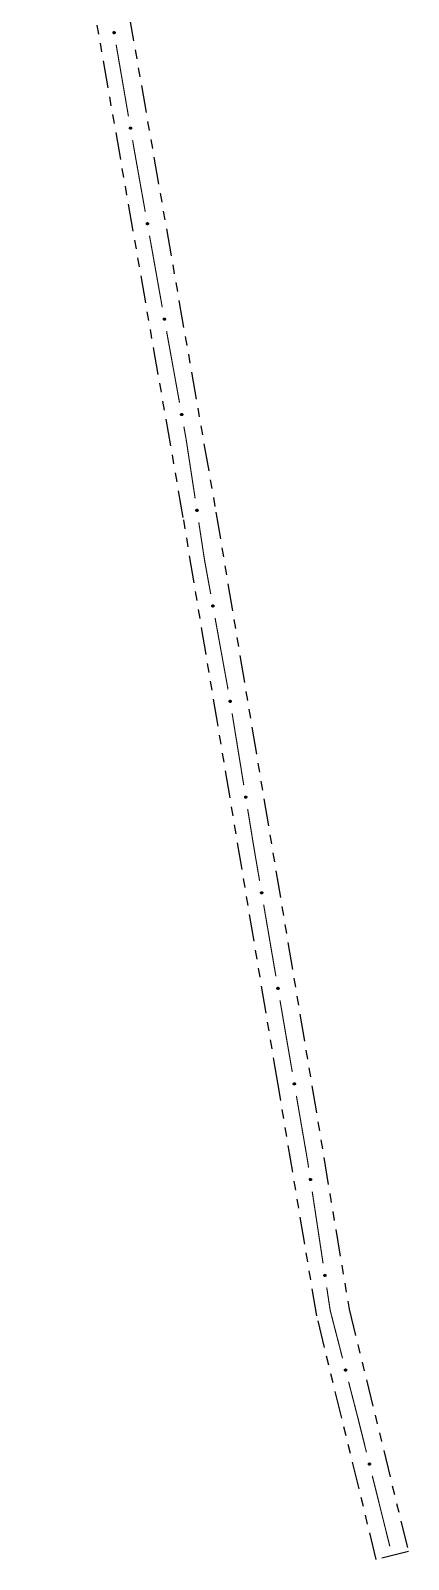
# Model space of a CAD drawing. Extents: x 212200 to 214553, y 4880545 to 4882659.
# Drawn here: x 212997.2 to 213059.6, y 4881049.9 to 4881302.2 of the extents above; entities that cross this region are included whole.
import ezdxf

# ---------------------------------------------------------------- set-up
doc = ezdxf.new("R2010")
doc.units = 0
doc.header["$LTSCALE"] = 1.5
doc.header["$MEASUREMENT"] = 0
doc.linetypes.add('TRACO_25', pattern=[8, 3, -1, 1, -1, 1, -1])
doc.layers.add('SV-EIXO-RUA-N-PAV', color=6, linetype='CONTINUOUS')
doc.layers.add('SV-RUA-NAO-PAV', color=7, linetype='CONTINUOUS')

msp = doc.modelspace()

# ---------------------------------------------------------------- linework, layer by layer
at = {"layer": 'SV-EIXO-RUA-N-PAV'}
for points in [[(213011.113978, 4881301.969311), (213011.154314, 4881301.941652), (213011.183325, 4881301.909632), (213011.199836, 4881301.875962), (213011.206667, 4881301.842404), (213011.209789, 4881301.807286), (213011.205125, 4881301.771184), (213011.191073, 4881301.732263), (213011.163611, 4881301.691605), (213011.128857, 4881301.664042), (213011.096713, 4881301.646089), (213011.062131, 4881301.636951), (213011.027964, 4881301.63449), (213010.990624, 4881301.640575), (213010.95132, 4881301.6552), (213010.911106, 4881301.683803), (213010.882879, 4881301.71539), (213010.867765, 4881301.748377), (213010.858798, 4881301.783201), (213010.856041, 4881301.819092), (213010.860823, 4881301.854504), (213010.87562, 4881301.894051), (213010.904377, 4881301.933368), (213010.935559, 4881301.96188), (213010.968325, 4881301.977454), (213011.002809, 4881301.98551), (213011.037995, 4881301.989069), (213011.07448, 4881301.985892), (213011.113978, 4881301.969311)], [(213013.823415, 4881286.200387), (213013.863751, 4881286.172729), (213013.892762, 4881286.140709), (213013.909273, 4881286.107038), (213013.916104, 4881286.073481), (213013.919226, 4881286.038362), (213013.914562, 4881286.002261), (213013.90051, 4881285.963339), (213013.873048, 4881285.922682), (213013.838294, 4881285.895118), (213013.80615, 4881285.877166), (213013.771568, 4881285.868028), (213013.737401, 4881285.865566), (213013.700062, 4881285.871651), (213013.660757, 4881285.886277), (213013.620543, 4881285.91488), (213013.592316, 4881285.946466), (213013.577202, 4881285.979453), (213013.568235, 4881286.014278), (213013.565478, 4881286.050169), (213013.57026, 4881286.08558), (213013.585057, 4881286.125127), (213013.613814, 4881286.164445), (213013.644996, 4881286.192957), (213013.677762, 4881286.20853), (213013.712246, 4881286.216586), (213013.747432, 4881286.220146), (213013.783917, 4881286.216968), (213013.823415, 4881286.200387)], [(213016.607265, 4881270.445166), (213016.64777, 4881270.417754), (213016.676976, 4881270.385913), (213016.693692, 4881270.352344), (213016.700728, 4881270.318828), (213016.704064, 4881270.283729), (213016.699621, 4881270.2476), (213016.685807, 4881270.208594), (213016.658594, 4881270.167769), (213016.624009, 4881270.139994), (213016.591975, 4881270.121845), (213016.557449, 4881270.112496), (213016.523298, 4881270.109826), (213016.485922, 4881270.115683), (213016.446529, 4881270.130068), (213016.406141, 4881270.158425), (213016.377722, 4881270.189838), (213016.362407, 4881270.222732), (213016.353227, 4881270.257501), (213016.35025, 4881270.293375), (213016.354817, 4881270.328815), (213016.369372, 4881270.368451), (213016.397888, 4881270.407944), (213016.428895, 4881270.436646), (213016.461566, 4881270.452419), (213016.496, 4881270.460686), (213016.531163, 4881270.46446), (213016.567666, 4881270.461506), (213016.607265, 4881270.445166)], [(213019.415217, 4881254.693825), (213019.455804, 4881254.666535), (213019.485105, 4881254.63478), (213019.501921, 4881254.601262), (213019.509058, 4881254.567767), (213019.512499, 4881254.532679), (213019.508164, 4881254.496537), (213019.494467, 4881254.457489), (213019.467377, 4881254.416583), (213019.432875, 4881254.388704), (213019.400895, 4881254.37046), (213019.366398, 4881254.361007), (213019.332255, 4881254.358235), (213019.294862, 4881254.36398), (213019.255426, 4881254.378247), (213019.214953, 4881254.406483), (213019.18644, 4881254.437811), (213019.171026, 4881254.470659), (213019.161743, 4881254.5054), (213019.158658, 4881254.541265), (213019.163118, 4881254.576718), (213019.177555, 4881254.616398), (213019.205953, 4881254.655976), (213019.236874, 4881254.684771), (213019.269497, 4881254.700642), (213019.303906, 4881254.709011), (213019.339057, 4881254.712891), (213019.37557, 4881254.710046), (213019.415217, 4881254.693825)], [(213022.268086, 4881238.950219), (213022.308672, 4881238.922928), (213022.337974, 4881238.891174), (213022.35479, 4881238.857655), (213022.361926, 4881238.824161), (213022.365368, 4881238.789072), (213022.361033, 4881238.75293), (213022.347335, 4881238.713882), (213022.320245, 4881238.672976), (213022.285743, 4881238.645098), (213022.253764, 4881238.626853), (213022.219266, 4881238.617401), (213022.185123, 4881238.614629), (213022.14773, 4881238.620373), (213022.108294, 4881238.63464), (213022.067821, 4881238.662876), (213022.039308, 4881238.694204), (213022.023894, 4881238.727052), (213022.014611, 4881238.761794), (213022.011527, 4881238.797658), (213022.015987, 4881238.833112), (213022.030423, 4881238.872792), (213022.058821, 4881238.912369), (213022.089742, 4881238.941164), (213022.122365, 4881238.957035), (213022.156774, 4881238.965405), (213022.191926, 4881238.969285), (213022.228438, 4881238.966439), (213022.268086, 4881238.950219)], [(213024.792577, 4881223.14873), (213024.832378, 4881223.120307), (213024.860774, 4881223.087739), (213024.876639, 4881223.05376), (213024.882829, 4881223.020078), (213024.885281, 4881222.984907), (213024.879929, 4881222.948901), (213024.865138, 4881222.910254), (213024.836906, 4881222.870128), (213024.801632, 4881222.843232), (213024.769151, 4881222.825896), (213024.734401, 4881222.817419), (213024.700194, 4881222.81561), (213024.662977, 4881222.822405), (213024.623959, 4881222.837778), (213024.584297, 4881222.867143), (213024.556678, 4881222.899261), (213024.542196, 4881222.932531), (213024.533895, 4881222.96752), (213024.531822, 4881223.003457), (213024.537279, 4881223.038771), (213024.552827, 4881223.078028), (213024.582329, 4881223.11679), (213024.614049, 4881223.144703), (213024.647106, 4881223.159649), (213024.681737, 4881223.167045), (213024.716984, 4881223.169933), (213024.753402, 4881223.166061), (213024.792577, 4881223.14873)], [(213027.416424, 4881207.370222), (213027.457027, 4881207.342956), (213027.486347, 4881207.311219), (213027.503183, 4881207.27771), (213027.510339, 4881207.24422), (213027.513801, 4881207.209133), (213027.509487, 4881207.172989), (213027.495813, 4881207.133932), (213027.468747, 4881207.093011), (213027.434262, 4881207.065112), (213027.402293, 4881207.046848), (213027.367801, 4881207.037375), (213027.33366, 4881207.034583), (213027.296263, 4881207.040306), (213027.256819, 4881207.054549), (213027.216329, 4881207.082761), (213027.187798, 4881207.114073), (213027.172364, 4881207.146912), (213027.163061, 4881207.181647), (213027.159955, 4881207.21751), (213027.164394, 4881207.252966), (213027.178807, 4881207.292655), (213027.207182, 4881207.332249), (213027.238086, 4881207.361062), (213027.2707, 4881207.376953), (213027.305104, 4881207.385343), (213027.340253, 4881207.389243), (213027.376767, 4881207.386419), (213027.416424, 4881207.370222)], [(213030.271122, 4881191.624919), (213030.311204, 4881191.596894), (213030.339923, 4881191.564611), (213030.356126, 4881191.530792), (213030.362652, 4881191.497173), (213030.365454, 4881191.462028), (213030.360462, 4881191.425971), (213030.346056, 4881191.387178), (213030.318225, 4881191.346773), (213030.283222, 4881191.319527), (213030.250915, 4881191.301867), (213030.216252, 4881191.293044), (213030.182064, 4881191.290894), (213030.144781, 4881191.297319), (213030.105612, 4881191.312301), (213030.065659, 4881191.341269), (213030.037721, 4881191.373111), (213030.022908, 4881191.406234), (213030.014259, 4881191.441139), (213030.011828, 4881191.477054), (213030.016932, 4881191.51242), (213030.032089, 4881191.551831), (213030.061203, 4881191.590885), (213030.092643, 4881191.619112), (213030.125549, 4881191.634387), (213030.160105, 4881191.642128), (213030.195321, 4881191.645368), (213030.231776, 4881191.641858), (213030.271122, 4881191.624919)], [(213032.83692, 4881175.831987), (213032.877003, 4881175.803962), (213032.905721, 4881175.77168), (213032.921924, 4881175.737861), (213032.92845, 4881175.704242), (213032.931252, 4881175.669097), (213032.92626, 4881175.633039), (213032.911854, 4881175.594247), (213032.884024, 4881175.553841), (213032.84902, 4881175.526595), (213032.816714, 4881175.508936), (213032.78205, 4881175.500113), (213032.747862, 4881175.497963), (213032.71058, 4881175.504387), (213032.67141, 4881175.51937), (213032.631458, 4881175.548338), (213032.60352, 4881175.58018), (213032.588706, 4881175.613303), (213032.580057, 4881175.648208), (213032.577626, 4881175.684123), (213032.582731, 4881175.719489), (213032.597887, 4881175.758899), (213032.627001, 4881175.797954), (213032.658441, 4881175.826181), (213032.691348, 4881175.841455), (213032.725903, 4881175.849197), (213032.76112, 4881175.852436), (213032.797574, 4881175.848927), (213032.83692, 4881175.831987)], [(213035.461748, 4881160.049795), (213035.502056, 4881160.022096), (213035.531035, 4881159.990047), (213035.547511, 4881159.95636), (213035.554309, 4881159.922795), (213035.557396, 4881159.887674), (213035.552695, 4881159.851577), (213035.538604, 4881159.81267), (213035.511102, 4881159.77204), (213035.47632, 4881159.744511), (213035.444158, 4881159.726591), (213035.409566, 4881159.717488), (213035.375397, 4881159.715061), (213035.338064, 4881159.721183), (213035.298774, 4881159.735848), (213035.258589, 4881159.764492), (213035.230394, 4881159.796106), (213035.215313, 4881159.829108), (213035.206381, 4881159.863942), (213035.203659, 4881159.899836), (213035.208478, 4881159.935242), (213035.223314, 4881159.974774), (213035.252111, 4881160.014063), (213035.283322, 4881160.042544), (213035.316103, 4881160.058084), (213035.350595, 4881160.066106), (213035.385784, 4881160.06963), (213035.422266, 4881160.066416), (213035.461748, 4881160.049795)], [(213038.155331, 4881144.278156), (213038.195639, 4881144.250456), (213038.224618, 4881144.218408), (213038.241095, 4881144.18472), (213038.247892, 4881144.151156), (213038.250979, 4881144.116034), (213038.246279, 4881144.079938), (213038.232188, 4881144.04103), (213038.204685, 4881144.0004), (213038.169903, 4881143.972872), (213038.137741, 4881143.954952), (213038.10315, 4881143.945848), (213038.068981, 4881143.943421), (213038.031647, 4881143.949544), (213037.992358, 4881143.964209), (213037.952172, 4881143.992852), (213037.923977, 4881144.024467), (213037.908896, 4881144.057469), (213037.899964, 4881144.092303), (213037.897243, 4881144.128197), (213037.902061, 4881144.163603), (213037.916898, 4881144.203135), (213037.945694, 4881144.242424), (213037.976905, 4881144.270905), (213038.009687, 4881144.286445), (213038.044179, 4881144.294466), (213038.079368, 4881144.297991), (213038.115849, 4881144.294776), (213038.155331, 4881144.278156)], [(213040.859857, 4881128.508545), (213040.900203, 4881128.4809), (213040.929226, 4881128.448891), (213040.945748, 4881128.415226), (213040.952591, 4881128.381671), (213040.955726, 4881128.346553), (213040.951074, 4881128.31045), (213040.937036, 4881128.271524), (213040.909589, 4881128.230857), (213040.874844, 4881128.203281), (213040.842706, 4881128.185317), (213040.808128, 4881128.176167), (213040.773962, 4881128.173693), (213040.73662, 4881128.179765), (213040.697311, 4881128.194376), (213040.657086, 4881128.222965), (213040.628848, 4881128.254542), (213040.613722, 4881128.287523), (213040.604743, 4881128.322345), (213040.601973, 4881128.358235), (213040.606743, 4881128.393648), (213040.621526, 4881128.4332), (213040.650269, 4881128.472528), (213040.681441, 4881128.501051), (213040.714202, 4881128.516636), (213040.748683, 4881128.524704), (213040.783867, 4881128.528276), (213040.820353, 4881128.525112), (213040.859857, 4881128.508545)], [(213043.51492, 4881112.728612), (213043.554694, 4881112.700151), (213043.583058, 4881112.667556), (213043.59889, 4881112.633562), (213043.605047, 4881112.599874), (213043.607465, 4881112.5647), (213043.602079, 4881112.528699), (213043.58725, 4881112.490067), (213043.558979, 4881112.449968), (213043.523679, 4881112.423106), (213043.491182, 4881112.405801), (213043.456424, 4881112.397358), (213043.422215, 4881112.395582), (213043.385005, 4881112.402413), (213043.346001, 4881112.417823), (213043.306368, 4881112.447227), (213043.27878, 4881112.479372), (213043.26433, 4881112.512655), (213043.256062, 4881112.547652), (213043.254024, 4881112.583592), (213043.259516, 4881112.6189), (213043.275102, 4881112.658143), (213043.304641, 4881112.696876), (213043.336388, 4881112.724758), (213043.36946, 4881112.739672), (213043.404098, 4881112.747035), (213043.439348, 4881112.749889), (213043.475762, 4881112.745981), (213043.51492, 4881112.728612)], [(213045.907868, 4881096.908568), (213045.947642, 4881096.880106), (213045.976005, 4881096.847512), (213045.991838, 4881096.813517), (213045.997995, 4881096.779829), (213046.000413, 4881096.744655), (213045.995027, 4881096.708655), (213045.980198, 4881096.670023), (213045.951927, 4881096.629923), (213045.916627, 4881096.603062), (213045.88413, 4881096.585757), (213045.849372, 4881096.577314), (213045.815163, 4881096.575537), (213045.777952, 4881096.582369), (213045.738949, 4881096.597779), (213045.699316, 4881096.627182), (213045.671728, 4881096.659328), (213045.657277, 4881096.692611), (213045.64901, 4881096.727608), (213045.646972, 4881096.763548), (213045.652463, 4881096.798856), (213045.66805, 4881096.838098), (213045.697589, 4881096.876832), (213045.729336, 4881096.904714), (213045.762407, 4881096.919627), (213045.797046, 4881096.926991), (213045.832295, 4881096.929845), (213045.868709, 4881096.925937), (213045.907868, 4881096.908568)], [(213049.299942, 4881081.303662), (213049.342407, 4881081.279397), (213049.373941, 4881081.249859), (213049.393152, 4881081.217653), (213049.402707, 4881081.184767), (213049.408693, 4881081.150022), (213049.406999, 4881081.11366), (213049.39618, 4881081.073719), (213049.372138, 4881081.03095), (213049.339756, 4881081.000635), (213049.309189, 4881080.980112), (213049.275471, 4881080.968174), (213049.24162, 4881080.962924), (213049.203908, 4881080.965933), (213049.163538, 4881080.977292), (213049.121118, 4881081.002508), (213049.090401, 4881081.031678), (213049.072638, 4881081.063318), (213049.060851, 4881081.097291), (213049.055165, 4881081.132837), (213049.057033, 4881081.168521), (213049.068544, 4881081.209146), (213049.093987, 4881081.250685), (213049.12273, 4881081.281654), (213049.154112, 4881081.299857), (213049.187821, 4881081.310708), (213049.222597, 4881081.317135), (213049.259219, 4881081.316954), (213049.299942, 4881081.303662)], [(213053.23229, 4881065.793604), (213053.274548, 4881065.76898), (213053.305832, 4881065.739177), (213053.324769, 4881065.706809), (213053.334046, 4881065.673844), (213053.339737, 4881065.639049), (213053.337736, 4881065.602703), (213053.326579, 4881065.562855), (213053.302176, 4881065.520291), (213053.269539, 4881065.49025), (213053.2388, 4881065.469987), (213053.204982, 4881065.458335), (213053.171088, 4881065.453372), (213053.133402, 4881065.456699), (213053.093131, 4881065.4684), (213053.050925, 4881065.493973), (213053.020456, 4881065.523402), (213053.002961, 4881065.555191), (213052.991462, 4881065.589263), (213052.986077, 4881065.624855), (213052.988247, 4881065.660522), (213053.000101, 4881065.701048), (213053.025894, 4881065.742371), (213053.054899, 4881065.773095), (213053.086433, 4881065.791032), (213053.120233, 4881065.801598), (213053.155062, 4881065.807731), (213053.191682, 4881065.80724), (213053.23229, 4881065.793604)]]:
    msp.add_lwpolyline(points, close=True, dxfattribs=at)
for points in [[(213010.856041, 4881301.819092), (213010.882879, 4881301.71539)], [(213010.859793, 4881301.832628), (213010.895424, 4881301.705837)], [(213010.860823, 4881301.854504), (213010.911106, 4881301.683803)], [(213010.871499, 4881301.869253), (213010.929442, 4881301.677069)], [(213010.87562, 4881301.894051), (213010.95132, 4881301.6552)], [(213010.892157, 4881301.910184), (213010.969952, 4881301.650801)], [(213010.904377, 4881301.933368), (213010.990624, 4881301.640575)], [(213010.919349, 4881301.945316), (213011.007459, 4881301.642016)], [(213010.935559, 4881301.96188), (213011.027964, 4881301.63449)], [(213010.951772, 4881301.966116), (213011.044042, 4881301.63861)], [(213010.968325, 4881301.977454), (213011.062131, 4881301.636951)], [(213010.985582, 4881301.978848), (213011.076549, 4881301.642811)], [(213011.002809, 4881301.98551), (213011.096713, 4881301.646089)], [(213011.022123, 4881301.983742), (213011.1137, 4881301.66027)], [(213011.037995, 4881301.989069), (213011.128857, 4881301.664042)], [(213011.056899, 4881301.982795), (213011.145892, 4881301.682416)], [(213011.07448, 4881301.985892), (213011.163611, 4881301.691605)], [(213011.092599, 4881301.976468), (213011.174891, 4881301.715089)], [(213011.113978, 4881301.969311), (213011.191073, 4881301.732263)], [(213011.135337, 4881301.953352), (213011.196431, 4881301.758941)], [(213011.154314, 4881301.941652), (213011.205125, 4881301.771184)], [(213011.170931, 4881301.923471), (213011.204986, 4881301.797793)], [(213011.183325, 4881301.909632), (213011.209789, 4881301.807286)], [(213013.565478, 4881286.050169), (213013.592316, 4881285.946466)], [(213013.56923, 4881286.063705), (213013.604861, 4881285.936913)], [(213013.57026, 4881286.08558), (213013.620543, 4881285.91488)], [(213013.580936, 4881286.100329), (213013.638879, 4881285.908145)], [(213013.585057, 4881286.125127), (213013.660757, 4881285.886277)], [(213013.601594, 4881286.141261), (213013.67939, 4881285.881878)], [(213013.613814, 4881286.164445), (213013.700062, 4881285.871651)], [(213013.628786, 4881286.176392), (213013.716896, 4881285.873092)], [(213013.644996, 4881286.192957), (213013.737401, 4881285.865566)], [(213013.661209, 4881286.197193), (213013.753479, 4881285.869686)], [(213013.677762, 4881286.20853), (213013.771568, 4881285.868028)], [(213013.695019, 4881286.209925), (213013.785986, 4881285.873887)], [(213013.712246, 4881286.216586), (213013.80615, 4881285.877166)], [(213013.73156, 4881286.214819), (213013.823137, 4881285.891347)], [(213013.747432, 4881286.220146), (213013.838294, 4881285.895118)], [(213013.766336, 4881286.213871), (213013.855329, 4881285.913492)], [(213013.783917, 4881286.216968), (213013.873048, 4881285.922682)], [(213013.802036, 4881286.207545), (213013.884328, 4881285.946165)], [(213013.823415, 4881286.200387), (213013.90051, 4881285.963339)], [(213013.844774, 4881286.184429), (213013.905868, 4881285.990017)], [(213013.863751, 4881286.172729), (213013.914562, 4881286.002261)], [(213013.880368, 4881286.154547), (213013.914423, 4881286.028869)], [(213013.892762, 4881286.140709), (213013.919226, 4881286.038362)], [(213016.35025, 4881270.293375), (213016.377722, 4881270.189838)], [(213016.35392, 4881270.306934), (213016.390325, 4881270.180362)], [(213016.354817, 4881270.328815), (213016.406141, 4881270.158425)], [(213016.365402, 4881270.343629), (213016.424518, 4881270.151802)], [(213016.369372, 4881270.368451), (213016.446529, 4881270.130068)], [(213016.385809, 4881270.384686), (213016.465188, 4881270.125783)], [(213016.397888, 4881270.407944), (213016.485922, 4881270.115683)], [(213016.412786, 4881270.419983), (213016.502748, 4881270.117227)], [(213016.428895, 4881270.436646), (213016.523298, 4881270.109826)], [(213016.445082, 4881270.440981), (213016.539351, 4881270.114044)], [(213016.461566, 4881270.452419), (213016.557449, 4881270.112496)], [(213016.478813, 4881270.453919), (213016.571831, 4881270.118444)], [(213016.496, 4881270.460686), (213016.591975, 4881270.121845)], [(213016.515324, 4881270.459036), (213016.608875, 4881270.13613)], [(213016.531163, 4881270.46446), (213016.624009, 4881270.139994)], [(213016.550105, 4881270.458301), (213016.640932, 4881270.158472)], [(213016.567666, 4881270.461506), (213016.658594, 4881270.167769)], [(213016.585843, 4881270.452193), (213016.66973, 4881270.191321)], [(213016.607265, 4881270.445166), (213016.685807, 4881270.208594)], [(213016.628722, 4881270.429338), (213016.691002, 4881270.235304)], [(213016.64777, 4881270.417754), (213016.699621, 4881270.2476)], [(213016.664497, 4881270.399675), (213016.699319, 4881270.274207)], [(213016.676976, 4881270.385913), (213016.704064, 4881270.283729)], [(213019.158658, 4881254.541265), (213019.18644, 4881254.437811)], [(213019.162288, 4881254.554835), (213019.199071, 4881254.428372)], [(213019.163118, 4881254.576718), (213019.214953, 4881254.406483)], [(213019.17366, 4881254.591564), (213019.233349, 4881254.399915)], [(213019.177555, 4881254.616398), (213019.255426, 4881254.378247)], [(213019.193944, 4881254.632682), (213019.274097, 4881254.374017)], [(213019.205953, 4881254.655976), (213019.294862, 4881254.36398)], [(213019.220815, 4881254.668059), (213019.311683, 4881254.365574)], [(213019.236874, 4881254.684771), (213019.332255, 4881254.358235)], [(213019.253047, 4881254.689154), (213019.348295, 4881254.362501)], [(213019.269497, 4881254.700642), (213019.366398, 4881254.361007)], [(213019.28674, 4881254.702193), (213019.380762, 4881254.366998)], [(213019.303906, 4881254.709011), (213019.400895, 4881254.37046)], [(213019.323235, 4881254.70742), (213019.417753, 4881254.384795)], [(213019.339057, 4881254.712891), (213019.432875, 4881254.388704)], [(213019.358018, 4881254.706789), (213019.449742, 4881254.407232)], [(213019.37557, 4881254.710046), (213019.467377, 4881254.416583)], [(213019.393774, 4881254.700788), (213019.478443, 4881254.440168)], [(213019.415217, 4881254.693825), (213019.494467, 4881254.457489)], [(213019.436721, 4881254.678062), (213019.499583, 4881254.484214)], [(213019.455804, 4881254.666535), (213019.508164, 4881254.496537)], [(213019.472585, 4881254.648505), (213019.507783, 4881254.523142)], [(213019.485105, 4881254.63478), (213019.512499, 4881254.532679)], [(213022.011527, 4881238.797658), (213022.039308, 4881238.694204)], [(213022.015156, 4881238.811228), (213022.051939, 4881238.684766)], [(213022.015987, 4881238.833112), (213022.067821, 4881238.662876)], [(213022.026528, 4881238.847957), (213022.086217, 4881238.656309)], [(213022.030423, 4881238.872792), (213022.108294, 4881238.63464)], [(213022.046812, 4881238.889075), (213022.126966, 4881238.630411)], [(213022.058821, 4881238.912369), (213022.14773, 4881238.620373)], [(213022.073683, 4881238.924453), (213022.164551, 4881238.621968)], [(213022.089742, 4881238.941164), (213022.185123, 4881238.614629)], [(213022.105916, 4881238.945548), (213022.201163, 4881238.618895)], [(213022.122365, 4881238.957035), (213022.219266, 4881238.617401)], [(213022.139608, 4881238.958587), (213022.23363, 4881238.623391)], [(213022.156774, 4881238.965405), (213022.253764, 4881238.626853)], [(213022.176103, 4881238.963813), (213022.270621, 4881238.641188)], [(213022.191926, 4881238.969285), (213022.285743, 4881238.645098)], [(213022.210886, 4881238.963183), (213022.30261, 4881238.663626)], [(213022.228438, 4881238.966439), (213022.320245, 4881238.672976)], [(213022.246642, 4881238.957181), (213022.331311, 4881238.696562)], [(213022.268086, 4881238.950219), (213022.347335, 4881238.713882)], [(213022.289589, 4881238.934455), (213022.352451, 4881238.740608)], [(213022.308672, 4881238.922928), (213022.361033, 4881238.75293)], [(213022.325454, 4881238.904899), (213022.360651, 4881238.779536)], [(213022.337974, 4881238.891174), (213022.365368, 4881238.789072)], [(213024.531822, 4881223.003457), (213024.556678, 4881222.899261)], [(213024.535832, 4881223.016919), (213024.569038, 4881222.889471)], [(213024.537279, 4881223.038771), (213024.584297, 4881222.867143)], [(213024.548234, 4881223.053314), (213024.602501, 4881222.86006)], [(213024.552827, 4881223.078028), (213024.623959, 4881222.837778)], [(213024.569668, 4881223.093844), (213024.642504, 4881222.833024)], [(213024.582329, 4881223.11679), (213024.662977, 4881222.822405)], [(213024.597525, 4881223.12845), (213024.679836, 4881222.823525)], [(213024.614049, 4881223.144703), (213024.700194, 4881222.81561)], [(213024.63034, 4881223.148629), (213024.716347, 4881222.819422)], [(213024.647106, 4881223.159649), (213024.734401, 4881222.817419)], [(213024.664386, 4881223.160714), (213024.748928, 4881222.823003)], [(213024.681737, 4881223.167045), (213024.769151, 4881222.825896)], [(213024.701014, 4881223.16491), (213024.786406, 4881222.83975)], [(213024.716984, 4881223.169933), (213024.801632, 4881222.843232)], [(213024.735765, 4881223.1633), (213024.819014, 4881222.861278)], [(213024.753402, 4881223.166061), (213024.836906, 4881222.870128)], [(213024.771338, 4881223.156293), (213024.848631, 4881222.893392)], [(213024.792577, 4881223.14873), (213024.865138, 4881222.910254)], [(213024.813628, 4881223.132366), (213024.871004, 4881222.936825)], [(213024.832378, 4881223.120307), (213024.879929, 4881222.948901)], [(213024.848645, 4881223.101811), (213024.880297, 4881222.975507)], [(213024.860774, 4881223.087739), (213024.885281, 4881222.984907)], [(213027.159955, 4881207.21751), (213027.187798, 4881207.114073)], [(213027.163576, 4881207.231082), (213027.200434, 4881207.104642)], [(213027.164394, 4881207.252966), (213027.216329, 4881207.082761)], [(213027.174927, 4881207.267818), (213027.234729, 4881207.076205)], [(213027.178807, 4881207.292655), (213027.256819, 4881207.054549)], [(213027.195186, 4881207.308948), (213027.275493, 4881207.050331)], [(213027.207182, 4881207.332249), (213027.296263, 4881207.040306)], [(213027.222037, 4881207.344341), (213027.313083, 4881207.04191)], [(213027.238086, 4881207.361062), (213027.33366, 4881207.034583)], [(213027.254257, 4881207.365455), (213027.349697, 4881207.038859)], [(213027.2707, 4881207.376953), (213027.367801, 4881207.037375)], [(213027.287942, 4881207.378514), (213027.382162, 4881207.043375)], [(213027.305104, 4881207.385343), (213027.402293, 4881207.046848)], [(213027.324434, 4881207.383762), (213027.419142, 4881207.061193)], [(213027.340253, 4881207.389243), (213027.434262, 4881207.065112)], [(213027.359217, 4881207.383152), (213027.451118, 4881207.08365)], [(213027.376767, 4881207.386419), (213027.468747, 4881207.093011)], [(213027.394977, 4881207.377172), (213027.479799, 4881207.116602)], [(213027.416424, 4881207.370222), (213027.495813, 4881207.133932)], [(213027.437937, 4881207.354471), (213027.500913, 4881207.160661)], [(213027.457027, 4881207.342956), (213027.509487, 4881207.172989)], [(213027.473819, 4881207.324936), (213027.50909, 4881207.199594)], [(213027.486347, 4881207.311219), (213027.513801, 4881207.209133)], [(213030.011828, 4881191.477054), (213030.037721, 4881191.373111)], [(213030.015703, 4881191.490555), (213030.050179, 4881191.363445)], [(213030.016932, 4881191.51242), (213030.065659, 4881191.341269)], [(213030.027742, 4881191.527071), (213030.083933, 4881191.334368)], [(213030.032089, 4881191.551831), (213030.105612, 4881191.312301)], [(213030.048771, 4881191.567813), (213030.124203, 4881191.307733)], [(213030.061203, 4881191.590885), (213030.144781, 4881191.297319)], [(213030.076282, 4881191.602696), (213030.161629, 4881191.298607)], [(213030.092643, 4881191.619112), (213030.182064, 4881191.290894)], [(213030.108893, 4881191.623201), (213030.198179, 4881191.294868)], [(213030.125549, 4881191.634387), (213030.216252, 4881191.293044)], [(213030.142818, 4881191.635624), (213030.230722, 4881191.298773)], [(213030.160105, 4881191.642128), (213030.250915, 4881191.301867)], [(213030.179402, 4881191.640185), (213030.268031, 4881191.315893)], [(213030.195321, 4881191.645368), (213030.283222, 4881191.319527)], [(213030.214168, 4881191.638921), (213030.300423, 4881191.337745)], [(213030.231776, 4881191.641858), (213030.318225, 4881191.346773)], [(213030.249809, 4881191.63227), (213030.329719, 4881191.370152)], [(213030.271122, 4881191.624919), (213030.346056, 4881191.387178)], [(213030.292335, 4881191.608766), (213030.351657, 4881191.413807)], [(213030.311204, 4881191.596894), (213030.360462, 4881191.425971)], [(213030.327655, 4881191.578562), (213030.360564, 4881191.452579)], [(213030.339923, 4881191.564611), (213030.365454, 4881191.462028)], [(213032.577626, 4881175.684123), (213032.60352, 4881175.58018)], [(213032.581502, 4881175.697624), (213032.615977, 4881175.570513)], [(213032.582731, 4881175.719489), (213032.631458, 4881175.548338)], [(213032.59354, 4881175.73414), (213032.649731, 4881175.541437)], [(213032.597887, 4881175.758899), (213032.67141, 4881175.51937)], [(213032.61457, 4881175.774882), (213032.690002, 4881175.514801)], [(213032.627001, 4881175.797954), (213032.71058, 4881175.504387)], [(213032.64208, 4881175.809764), (213032.727427, 4881175.505675)], [(213032.658441, 4881175.826181), (213032.747862, 4881175.497963)], [(213032.674692, 4881175.830269), (213032.763977, 4881175.501936)], [(213032.691348, 4881175.841455), (213032.78205, 4881175.500113)], [(213032.708616, 4881175.842693), (213032.796521, 4881175.505841)], [(213032.725903, 4881175.849197), (213032.816714, 4881175.508936)], [(213032.7452, 4881175.847254), (213032.833829, 4881175.522962)], [(213032.76112, 4881175.852436), (213032.84902, 4881175.526595)], [(213032.779966, 4881175.84599), (213032.866222, 4881175.544813)], [(213032.797574, 4881175.848927), (213032.884024, 4881175.553841)], [(213032.815607, 4881175.839339), (213032.895517, 4881175.577221)], [(213032.83692, 4881175.831987), (213032.911854, 4881175.594247)], [(213032.858133, 4881175.815835), (213032.917455, 4881175.620875)], [(213032.877003, 4881175.803962), (213032.92626, 4881175.633039)], [(213032.893453, 4881175.78563), (213032.926363, 4881175.659648)], [(213032.905721, 4881175.77168), (213032.931252, 4881175.669097)], [(213035.203659, 4881159.899836), (213035.230394, 4881159.796106)], [(213035.207426, 4881159.913368), (213035.242929, 4881159.786541)], [(213035.208478, 4881159.935242), (213035.258589, 4881159.764492)], [(213035.219168, 4881159.949981), (213035.276918, 4881159.757739)], [(213035.223314, 4881159.974774), (213035.298774, 4881159.735848)], [(213035.239867, 4881159.990891), (213035.317402, 4881159.73143)], [(213035.252111, 4881160.014063), (213035.338064, 4881159.721183)], [(213035.267094, 4881160.025996), (213035.3549, 4881159.722607)], [(213035.283322, 4881160.042544), (213035.375397, 4881159.715061)], [(213035.299539, 4881160.046764), (213035.391479, 4881159.719165)], [(213035.316103, 4881160.058084), (213035.409566, 4881159.717488)], [(213035.333361, 4881160.059462), (213035.42399, 4881159.723333)], [(213035.350595, 4881160.066106), (213035.444158, 4881159.726591)], [(213035.369907, 4881160.064319), (213035.461159, 4881159.740755)], [(213035.385784, 4881160.06963), (213035.47632, 4881159.744511)], [(213035.404682, 4881160.063336), (213035.493374, 4881159.762868)], [(213035.422266, 4881160.066416), (213035.511102, 4881159.77204)], [(213035.440376, 4881160.056974), (213035.522405, 4881159.795512)], [(213035.461748, 4881160.049795), (213035.538604, 4881159.81267)], [(213035.483091, 4881160.033815), (213035.54399, 4881159.839342)], [(213035.502056, 4881160.022096), (213035.552695, 4881159.851577)], [(213035.518654, 4881160.003897), (213035.552583, 4881159.878185)], [(213035.531035, 4881159.990047), (213035.557396, 4881159.887674)], [(213037.897243, 4881144.128197), (213037.923977, 4881144.024467)], [(213037.901009, 4881144.141729), (213037.936512, 4881144.014902)], [(213037.902061, 4881144.163603), (213037.952172, 4881143.992852)], [(213037.912752, 4881144.178341), (213037.970501, 4881143.986099)], [(213037.916898, 4881144.203135), (213037.992358, 4881143.964209)], [(213037.93345, 4881144.219252), (213038.010985, 4881143.959791)], [(213037.945694, 4881144.242424), (213038.031647, 4881143.949544)], [(213037.960678, 4881144.254356), (213038.048484, 4881143.950968)], [(213037.976905, 4881144.270905), (213038.068981, 4881143.943421)], [(213037.993122, 4881144.275124), (213038.085063, 4881143.947525)], [(213038.009687, 4881144.286445), (213038.10315, 4881143.945848)], [(213038.026945, 4881144.287822), (213038.117574, 4881143.951693)], [(213038.044179, 4881144.294466), (213038.137741, 4881143.954952)], [(213038.063491, 4881144.292679), (213038.154742, 4881143.969115)], [(213038.079368, 4881144.297991), (213038.169903, 4881143.972872)], [(213038.098265, 4881144.291697), (213038.186957, 4881143.991229)], [(213038.115849, 4881144.294776), (213038.204685, 4881144.0004)], [(213038.133959, 4881144.285335), (213038.215989, 4881144.023873)], [(213038.155331, 4881144.278156), (213038.232188, 4881144.04103)], [(213038.176674, 4881144.262176), (213038.237573, 4881144.067703)], [(213038.195639, 4881144.250456), (213038.246279, 4881144.079938)], [(213038.212238, 4881144.232258), (213038.246166, 4881144.106546)], [(213038.224618, 4881144.218408), (213038.250979, 4881144.116034)], [(213040.601973, 4881128.358235), (213040.628848, 4881128.254542)], [(213040.605721, 4881128.371772), (213040.641396, 4881128.244993)], [(213040.606743, 4881128.393648), (213040.657086, 4881128.222965)], [(213040.617414, 4881128.408401), (213040.675424, 4881128.216237)], [(213040.621526, 4881128.4332), (213040.697311, 4881128.194376)], [(213040.638057, 4881128.449339), (213040.715945, 4881128.189984)], [(213040.650269, 4881128.472528), (213040.73662, 4881128.179765)], [(213040.665236, 4881128.484481), (213040.753455, 4881128.181212)], [(213040.681441, 4881128.501051), (213040.773962, 4881128.173693)], [(213040.697653, 4881128.505293), (213040.790038, 4881128.177819)], [(213040.714202, 4881128.516636), (213040.808128, 4881128.176167)], [(213040.731458, 4881128.518037), (213040.822544, 4881128.182031)], [(213040.748683, 4881128.524704), (213040.842706, 4881128.185317)], [(213040.767997, 4881128.522944), (213040.859689, 4881128.199504)], [(213040.783867, 4881128.528276), (213040.874844, 4881128.203281)], [(213040.802773, 4881128.522009), (213040.891873, 4881128.221661)], [(213040.820353, 4881128.525112), (213040.909589, 4881128.230857)], [(213040.838476, 4881128.515694), (213040.920861, 4881128.254344)], [(213040.859857, 4881128.508545), (213040.937036, 4881128.271524)], [(213040.881222, 4881128.492594), (213040.942385, 4881128.298204)], [(213040.900203, 4881128.4809), (213040.951074, 4881128.31045)], [(213040.916826, 4881128.462724), (213040.950926, 4881128.337059)], [(213040.929226, 4881128.448891), (213040.955726, 4881128.346553)], [(213043.254024, 4881112.583592), (213043.27878, 4881112.479372)], [(213043.258047, 4881112.59705), (213043.291131, 4881112.46957)], [(213043.259516, 4881112.6189), (213043.306368, 4881112.447227)], [(213043.270485, 4881112.633432), (213043.324565, 4881112.440126)], [(213043.275102, 4881112.658143), (213043.346001, 4881112.417823)], [(213043.291958, 4881112.673942), (213043.364542, 4881112.413052)], [(213043.304641, 4881112.696876), (213043.385005, 4881112.402413)], [(213043.319849, 4881112.708521), (213043.401865, 4881112.403517)], [(213043.336388, 4881112.724758), (213043.422215, 4881112.395582)], [(213043.352682, 4881112.728668), (213043.438372, 4881112.399379)], [(213043.36946, 4881112.739672), (213043.456424, 4881112.397358)], [(213043.386741, 4881112.74072), (213043.470956, 4881112.402927)], [(213043.404098, 4881112.747035), (213043.491182, 4881112.405801)], [(213043.423372, 4881112.744881), (213043.50845, 4881112.419639)], [(213043.439348, 4881112.749889), (213043.523679, 4881112.423106)], [(213043.458122, 4881112.743237), (213043.54108, 4881112.441135)], [(213043.475762, 4881112.745981), (213043.558979, 4881112.449968)], [(213043.493688, 4881112.736196), (213043.570727, 4881112.473221)], [(213043.51492, 4881112.728612), (213043.58725, 4881112.490067)], [(213043.535955, 4881112.712229), (213043.593142, 4881112.516632)], [(213043.554694, 4881112.700151), (213043.602079, 4881112.528699)], [(213043.570943, 4881112.68164), (213043.602473, 4881112.555305)], [(213043.583058, 4881112.667556), (213043.607465, 4881112.5647)], [(213045.646972, 4881096.763548), (213045.671728, 4881096.659328)], [(213045.650995, 4881096.777006), (213045.684078, 4881096.649526)], [(213045.652463, 4881096.798856), (213045.699316, 4881096.627182)], [(213045.663433, 4881096.813388), (213045.717513, 4881096.620082)], [(213045.66805, 4881096.838098), (213045.738949, 4881096.597779)], [(213045.684906, 4881096.853897), (213045.757489, 4881096.593008)], [(213045.697589, 4881096.876832), (213045.777952, 4881096.582369)], [(213045.712797, 4881096.888477), (213045.794813, 4881096.583473)], [(213045.729336, 4881096.904714), (213045.815163, 4881096.575537)], [(213045.74563, 4881096.908624), (213045.83132, 4881096.579334)], [(213045.762407, 4881096.919627), (213045.849372, 4881096.577314)], [(213045.779689, 4881096.920676), (213045.863904, 4881096.582883)], [(213045.797046, 4881096.926991), (213045.88413, 4881096.585757)], [(213045.81632, 4881096.924837), (213045.901398, 4881096.599595)], [(213045.832295, 4881096.929845), (213045.916627, 4881096.603062)], [(213045.85107, 4881096.923193), (213045.934027, 4881096.621091)], [(213045.868709, 4881096.925937), (213045.951927, 4881096.629923)], [(213045.886636, 4881096.916152), (213045.963675, 4881096.653176)], [(213045.907868, 4881096.908568), (213045.980198, 4881096.670023)], [(213045.928903, 4881096.892184), (213045.98609, 4881096.696588)], [(213045.947642, 4881096.880106), (213045.995027, 4881096.708655)], [(213045.963891, 4881096.861596), (213045.995421, 4881096.735261)], [(213045.976005, 4881096.847512), (213046.000413, 4881096.744655)], [(213049.055165, 4881081.132837), (213049.090401, 4881081.031678)], [(213049.057033, 4881081.168521), (213049.121118, 4881081.002508)], [(213049.057797, 4881081.146634), (213049.103685, 4881081.023184)], [(213049.066466, 4881081.184094), (213049.139944, 4881080.997297)], [(213049.068544, 4881081.209146), (213049.163538, 4881080.977292)], [(213049.083704, 4881081.226579), (213049.182468, 4881080.974433)], [(213049.093987, 4881081.250685), (213049.203908, 4881080.965933)], [(213049.10793, 4881081.263818), (213049.220568, 4881080.968747)], [(213049.12273, 4881081.281654), (213049.24162, 4881080.962924)], [(213049.138542, 4881081.287202), (213049.257307, 4881080.968346)], [(213049.154112, 4881081.299857), (213049.275471, 4881080.968174)], [(213049.171196, 4881081.302659), (213049.289361, 4881080.975194)], [(213049.187821, 4881081.310708), (213049.309189, 4881080.980112)], [(213049.207214, 4881081.310527), (213049.324958, 4881080.995635)], [(213049.222597, 4881081.317135), (213049.339756, 4881081.000635)], [(213049.241951, 4881081.312429), (213049.35523, 4881081.020341)], [(213049.259219, 4881081.316954), (213049.372138, 4881081.03095)], [(213049.278049, 4881081.309045), (213049.381458, 4881081.055278)], [(213049.299942, 4881081.303662), (213049.39618, 4881081.073719)], [(213049.322536, 4881081.289505), (213049.399337, 4881081.100746)], [(213049.342407, 4881081.279397), (213049.406999, 4881081.11366)], [(213049.360456, 4881081.262637), (213049.404682, 4881081.140168)], [(213049.373941, 4881081.249859), (213049.408693, 4881081.150022)], [(213053.086433, 4881065.791032), (213053.204982, 4881065.458335)], [(213053.103541, 4881065.79369), (213053.218931, 4881065.465237)], [(213053.120233, 4881065.801598), (213053.2388, 4881065.469987)], [(213053.139624, 4881065.801253), (213053.2547, 4881065.485376)], [(213053.155062, 4881065.807731), (213053.269539, 4881065.49025)], [(213053.174375, 4881065.802861), (213053.28518, 4881065.509825)], [(213053.191682, 4881065.80724), (213053.302176, 4881065.520291)], [(213053.210444, 4881065.799172), (213053.311702, 4881065.544539)], [(213053.23229, 4881065.793604), (213053.326579, 4881065.562855)], [(213052.986077, 4881065.624855), (213053.020456, 4881065.523402)], [(213052.988247, 4881065.660522), (213053.050925, 4881065.493973)], [(213052.988825, 4881065.63863), (213053.033668, 4881065.514796)], [(213052.997811, 4881065.676015), (213053.069706, 4881065.488603)], [(213053.000101, 4881065.701048), (213053.093131, 4881065.4684)], [(213053.015408, 4881065.718352), (213053.112036, 4881065.46538)], [(213053.025894, 4881065.742371), (213053.133402, 4881065.456699)], [(213053.039948, 4881065.755385), (213053.150086, 4881065.459372)], [(213053.054899, 4881065.773095), (213053.171088, 4881065.453372)], [(213053.070757, 4881065.77851), (213053.18682, 4881065.458661)], [(213053.254764, 4881065.779256), (213053.329965, 4881065.589854)], [(213053.274548, 4881065.76898), (213053.337736, 4881065.602703)], [(213053.292455, 4881065.752068), (213053.335644, 4881065.629229)], [(213053.305832, 4881065.739177), (213053.339737, 4881065.639049)]]:
    msp.add_lwpolyline(points, dxfattribs=at)
at = {"layer": 'SV-EIXO-RUA-N-PAV', "const_width": 0.18}
for points in [[(213011.368498, 4881299.837949), (213013.400575, 4881288.011256)], [(213014.077935, 4881284.069026), (213014.247274, 4881283.083468)], [(213014.247274, 4881283.083468), (213014.326946, 4881282.61978)], [(213014.326946, 4881282.61978), (213016.173372, 4881272.253419)], [(213016.8748, 4881268.315399), (213018.979085, 4881256.50134)], [(213019.689128, 4881252.564868), (213021.828779, 4881240.757164)], [(213022.541997, 4881236.821262), (213022.898605, 4881234.853311)], [(213022.898605, 4881234.853311), (213022.902424, 4881234.832237)], [(213022.902424, 4881234.832237), (213024.404347, 4881224.967333)], [(213025.006406, 4881221.012902), (213025.909494, 4881215.081255)], [(213025.909494, 4881215.081255), (213025.945336, 4881214.845841)], [(213025.945336, 4881214.845841), (213026.976051, 4881209.176907)], [(213027.691592, 4881205.241428), (213029.838218, 4881193.434989)], [(213030.506231, 4881189.491328), (213032.43058, 4881177.64663)], [(213033.07203, 4881173.698397), (213034.034204, 4881167.776048)], [(213034.034204, 4881167.776048), (213034.105871, 4881167.334925)], [(213034.105871, 4881167.334925), (213035.040729, 4881161.861088)], [(213035.714125, 4881157.918178), (213037.734312, 4881146.089449)], [(213038.407708, 4881142.146539), (213039.249453, 4881137.217902)], [(213039.249453, 4881137.217902), (213039.361809, 4881136.560024)], [(213039.361809, 4881136.560024), (213040.436377, 4881130.319264)], [(213041.115131, 4881126.377273), (213042.812014, 4881116.522295)], [(213042.812014, 4881116.522295), (213042.957978, 4881115.674586)], [(213042.957978, 4881115.674586), (213043.128448, 4881114.54759)], [(213043.726685, 4881110.592579), (213045.521395, 4881098.727545)], [(213046.119632, 4881094.772534), (213046.56831, 4881091.806276)], [(213046.56831, 4881091.806276), (213046.69246, 4881090.985507)], [(213046.69246, 4881090.985507), (213048.730311, 4881083.073849)], [(213049.728048, 4881079.200282), (213051.224654, 4881073.389931)], [(213051.224654, 4881073.389931), (213051.395142, 4881072.728038)], [(213051.395142, 4881072.728038), (213052.677656, 4881067.568546)], [(213053.642587, 4881063.686677), (213056.537379, 4881052.041069)]]:
    msp.add_lwpolyline(points, dxfattribs=at)
at = {"layer": 'SV-RUA-NAO-PAV', "linetype": 'TRACO_25'}
msp.add_polyline3d([(213002.889862, 4881362.813478, 15.023104), (213007.272108, 4881340.34801, 14.890942), (213027.831887, 4881222.706306, 11.264194), (213049.82119, 4881091.199067, 6.694492), (213059.603322, 4881051.189163, 6.452709), (213054.299719, 4881049.89247, 6.452709), (213044.469516, 4881090.098994, 6.694492), (213038.09767, 4881128.205877, 6.694492), (213022.450136, 4881221.786104, 11.264194), (213001.724135, 4881340.378924, 14.890942), (212997.248149, 4881362.813699, 15.446812)], dxfattribs=at)

doc.saveas('drawing.dxf')
